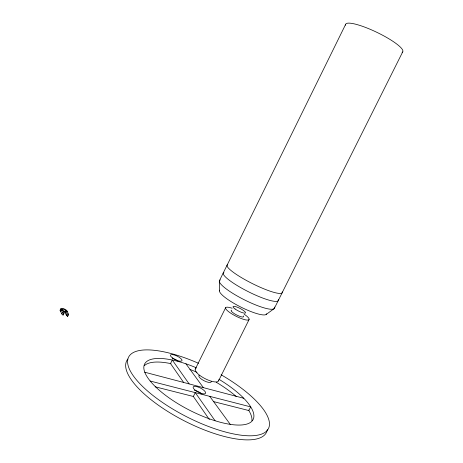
<?xml version="1.0" encoding="UTF-8"?>
<svg xmlns="http://www.w3.org/2000/svg" width="463" height="463" viewBox="0 0 463 463"><rect width="100%" height="100%" fill="white"/><g stroke="black" fill="none" stroke-linecap="round" stroke-linejoin="round"><path stroke-width="0.69" d="M63.732 313.625L62.511 312.467L60.832 309.018A3.316 1.036 22.8 0 1 63.188 308.578A3.316 1.036 22.8 0 1 66.857 310.789L68.588 314.238L68.298 314.956L67.077 313.798L65.358 310.349A1.661 0.515 22.8 0 0 63.524 309.238A1.661 0.515 22.8 0 0 62.343 309.463L60.832 309.018L60.149 310.465L61.822 313.926L63.037 315.089L64.039 312.913L62.343 309.463L61.874 310.453M62.708 310.644A1.655 0.521 22.8 0 1 64.67 311.784L66.383 315.251L67.61 316.414L67.853 315.604M63.037 315.089L64.039 312.913M60.636 311.466L61.319 310.019L62.835 310.465M61.822 313.926L62.511 312.467M64.67 311.784L65.358 310.349L66.857 310.789L66.4 311.749M65.167 312.791L65.856 311.35L67.361 311.79M66.383 315.251L67.077 313.798M67.61 316.414L68.588 314.238M219.445 280.671L227.096 265.137M227.235 264.911L345.572 24.493M195.328 368.994L225.655 307.675M209.357 419.524L193.36 396.478L195.27 392.63L215.092 420.757M218.559 380.841L249.111 319.505M274.409 308.248L282.164 292.755M282.262 292.506L402.66 51.96M266.127 314.51L274.142 308.624M155.18 386.796L193.36 396.478M213.414 401.566L248.834 410.548L250.68 406.884L150.197 381.037M144.769 372.229L243.741 398.273M185.929 363.802L203.384 387.658M209.751 396.357L230.25 424.363M189.124 383.902L172.277 359.994L170.523 363.565L183.579 382.386M219.323 281.116L219.445 290.886M60.149 310.465A3.316 1.042 22.8 0 1 60.971 309.747M282.239 291.904A30.807 5.203 26.6 0 1 252.3 283.547A30.807 5.203 26.6 0 1 227.738 264.57M345.566 25.199A31.71 6.239 25.7 0 1 376.975 32.381A31.71 6.239 25.7 0 1 402.11 52.4M243.393 315.951A7.009 1.557 26.8 0 1 236.94 315.124A7.009 1.557 26.8 0 1 231.65 310.169M211.302 381.408A6.951 2.228 27.1 0 1 204.027 380.725A6.951 2.228 27.1 0 1 199.206 375.227M218.652 379.961A13.039 4.109 27.1 0 1 205.051 378.647A13.039 4.109 27.1 0 1 195.988 368.392M244.18 314.221A13.138 2.917 26.8 0 1 245.737 319.892A13.138 2.917 26.8 0 1 227.784 310.997A13.138 2.917 26.8 0 1 232.131 308.248M278.361 299.659A30.778 5.562 26.7 0 1 248.272 291.661A30.778 5.562 26.7 0 1 223.924 272.313M266.676 313.792A26.327 5.377 26.7 0 1 240.853 307.073A26.327 5.377 26.7 0 1 219.647 290.208M274.391 307.027A30.749 5.921 26.7 0 1 244.481 299.879A30.749 5.921 26.7 0 1 220.342 279.953M267.336 429.6A78.496 27.138 27.2 0 1 185.339 421.382A78.496 27.138 27.2 0 1 127.886 359.045M221.088 374.758A78.531 26.698 27.1 0 1 250.83 435.799A78.531 26.698 27.1 0 1 133.547 376.153A78.531 26.698 27.1 0 1 198.511 363.281M219.097 379.382A60.942 20.673 27.1 0 1 238.752 425.069A60.942 20.673 27.1 0 1 148.773 379.209A60.942 20.673 27.1 0 1 196.271 367.749M144.265 365.718A60.913 21.014 27.2 0 1 170.94 363.652M189.911 369.405A60.913 21.014 27.2 0 1 197.03 372.333M216.227 382.218A60.913 21.014 27.2 0 1 236.425 396.652M248.504 410.015A60.913 21.014 27.2 0 1 251.918 420.734M194.541 390.286A6.939 2.384 27.2 0 1 201.914 393.972M172.404 358.408A6.407 2.043 26.1 0 1 177.861 361.018M235.111 309.012A7.009 1.516 26.8 0 0 245.454 313.005A7.009 1.516 26.8 0 0 237.293 307.189A7.009 1.516 26.8 0 0 235.111 309.012M194.952 390.008A6.939 2.344 27.1 0 0 205.445 393.463A6.939 2.344 27.1 0 0 197.765 386.9A6.939 2.344 27.1 0 0 194.952 390.008M172.404 357.905A6.413 2.008 26.1 0 0 181.953 360.787A6.413 2.008 26.1 0 0 174.348 354.988A6.413 2.008 26.1 0 0 172.404 357.905"/></g></svg>
